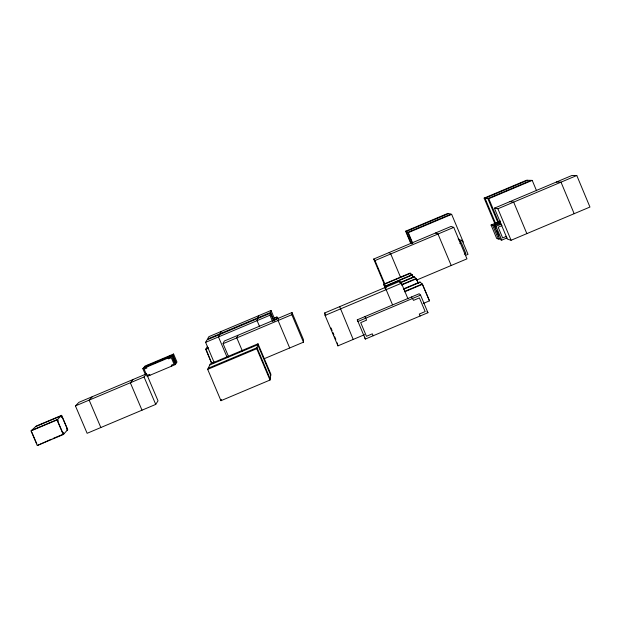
<?xml version="1.0" encoding="UTF-8"?>
<svg xmlns="http://www.w3.org/2000/svg" width="621" height="621" viewBox="0 0 621 621"><rect width="100%" height="100%" fill="white"/><g stroke="black" fill="none" stroke-linecap="round" stroke-linejoin="round"><path stroke-width="0.93" d="M264.243 358.697L303.452 342.179L291.839 314.7L291.994 312.518L224.297 341.045L223.071 343.685L228.699 356.966M269.995 380.044L270.896 374.269L258.002 343.801L210.333 363.883L207.678 369.363L220.967 400.692L269.995 380.044L256.729 348.699L258.002 343.801M278.449 318.224L278.076 320.498L289.697 347.977M277.564 318.581L276.881 317.315L274.288 318.402M276.485 319.574L276.935 316.997L274.35 318.084M272.572 321.43L269.949 315.22L270.414 313.17L207.018 339.889L205.613 342.342L214.253 362.711M270.577 312.441L271.028 310.469L208.866 336.667L207.515 339.027L270.577 312.441L274.249 321.135M257.731 318.511L257.078 320.646L259.64 326.7M257.963 317.758L258.592 315.709M220.967 400.692L221.433 399.388M237.835 335.34L236.818 337.894L242.469 351.238M207.468 346.277L205.753 349.39L211.614 363.207L205.97 348.994L208.602 347.884M219.694 334.548L218.476 336.916L227.27 357.673M220.121 333.71L221.293 331.428M155.731 404.403L158.013 400.824L146.533 373.826L78.976 402.299L75.444 405.901L87.126 433.303L155.731 404.403L144.064 376.978L146.533 373.826M147.03 376.505L175.293 364.597L175.96 363.588L172.522 355.484L143.692 367.64L142.846 368.672L145.267 374.37M142.846 368.672L171.831 356.454L172.522 355.484M172.894 354.971L173.577 354.017L176.985 362.051L176.325 363.044L172.894 354.971L144.15 367.089L144.98 366.072L173.577 354.017M168.92 357.005L168.206 357.983L168.594 358.884L171.311 357.743L173.996 364.077L171.28 365.218L171.668 366.126M147.293 366.118L146.471 367.143L146.851 368.051L144.134 369.192L146.494 374.735M147.736 365.575L148.551 364.566M133.018 379.524L130.34 382.769L142.007 410.186M63.264 434.56L67.759 429.662L61.65 415.34L36.158 426.084L31.05 430.912L37.283 445.505L63.264 434.56L57.031 419.959L61.65 415.34M92.482 396.602L89.16 400.118L100.843 427.527M37.283 445.505L51.326 439.21M410.76 243.416L405.629 231.206L447.92 213.376L451.661 214.361L463.289 242.097M495.1 224.29L484.139 198.107L526.468 180.253L532.228 180.393L536.575 190.802M448.649 213.57L406.15 231.493L411.335 243.82M527.594 180.276L485.048 198.223L495.729 223.715M450.893 214.16L407.749 232.355L412.251 243.083M531.048 180.362L487.85 198.58L497.972 222.737M405.629 231.206L408.292 232.65L451.661 214.361M484.139 198.107L488.805 198.697L532.228 180.393M384.834 285.528L373.695 259.05L451.048 226.44L453.757 227.379L466.961 258.856L416.45 280.141M494.401 208.167L571.887 175.495L576.793 175.51L589.95 207.041L511.083 240.265L507.357 239.101L494.401 208.167L497.902 208.772L576.793 175.51M373.695 259.05L374.999 260.579L453.757 227.379M205.613 342.342L269.949 315.22M500.161 238.309L498.43 239.038L496.699 238.472L491.071 225.027L500.557 221.029M491.071 225.027L492.756 225.47L500.557 222.186M459.059 240.7L460.798 239.97L462.234 240.56L468.017 254.346L465.393 255.456M507.031 237.913L501.768 240.125L499.975 239.543L494.254 225.873L500.34 223.304M459.61 241.67L462.234 240.56M494.254 225.873L495.993 226.331L501.256 224.111M205.753 349.39L208.392 348.28M459.812 243.385L461.349 242.741L465.843 253.461L464.306 254.105M502.009 225.602L498.174 227.216L502.661 237.944L506.503 236.329M146.828 375.526L149.545 374.385L149.933 375.286M75.444 405.901L144.064 376.978M223.071 343.685L291.839 314.7M35.529 426.674L61.083 415.907L61.758 417.506L62.185 417.071L66.944 428.218L66.525 428.669L67.208 430.268M31.702 430.299L57.613 419.377L58.304 420.991L57.869 421.434L62.713 432.783L63.14 432.317L63.831 433.939L53.111 438.457M31.05 430.912L57.031 419.959M385.175 287.717L383.677 284.216L410.139 273.069L412.297 275.025L413.423 277.696M383.677 284.216L385.307 286.397L412.297 275.025M364.636 334.626L337.933 345.866L325.078 315.406L324.674 312.968L399.691 281.36L401.422 283.238L408.013 298.918M399.955 282.633L414.114 276.671L416.435 278.775L418.267 283.145M400.203 282.912L414.401 276.927M211.614 363.207L214.245 362.097M325.078 315.406L401.422 283.238M209.813 364.954L257.754 344.756L270.717 375.394M401.298 284.76L416.14 278.503L418.197 283.075M401.562 285.039L416.435 278.775M208.221 368.245L256.993 347.698L270.182 378.864M207.678 369.363L256.729 348.699M403.324 288.959L419.943 281.957L422.513 284.286L429.476 300.843L423.219 303.483M403.596 289.262L420.254 282.245M404.364 291.497L422.187 283.991L429.476 300.843M404.644 291.816L422.513 284.286M357.285 319.815L419.198 293.741L420.557 295.115L427.947 312.705L365.334 339.066L357.285 319.815L357.921 321.492L420.557 295.115M556.377 182.031L561.011 182.163L574.169 213.686M509.888 201.631L513.668 202.12L526.849 233.62M497.048 222.504L498.787 222.931L499.424 224.437M458.166 238.891L459.556 239.465M435.569 232.968L437.999 234.024L451.211 265.493M389.157 252.537L390.741 253.942L400.452 277.028M412.934 276.64L412.018 274.769L385.098 286.118L385.804 287.795M426.992 311.649L427.947 312.705M411.459 297.001L413.547 300.362L419.416 297.894L425.168 311.571L419.299 314.047L420.122 315.996M384.422 285.932L383.879 284.48L410.403 273.302L411.102 274.963M384.686 287.686L386.146 289.673L392.511 304.795M365.016 316.563L366.569 320.149L360.7 322.625L366.468 336.295L372.336 333.819L373.159 335.775M31.904 432.379L36.755 443.72M173.709 359.388L175.044 362.532M171.831 356.454L175.293 364.597M170.379 356.415L169.999 355.522L169.3 356.485L169.68 357.385M353.194 339.446L339.671 306.65M324.674 312.968L325.792 315.615M330.993 327.942L332.111 330.582M332.856 332.344L333.966 334.983M334.711 336.745L335.829 339.384M291.994 312.518L303.421 339.571L303.452 342.179M276.935 316.997L277.657 318.689M271.028 310.469L275.15 320.226M270.414 313.17L273.737 321.026M408.292 232.65L412.794 243.385M399.691 281.36L400.436 283.122M374.999 260.579L384.927 284.17M385.307 286.397L386.06 288.175M497.902 208.772L511.083 240.265M488.805 198.697L498.609 222.116M495.993 226.331L501.768 240.125M494.89 226.347L496 228.978M496.738 230.74L498.942 236.011M492.756 225.47L498.43 239.038M364.605 337.195L365.334 339.066M337.312 342.908L337.933 345.866"/></g></svg>
